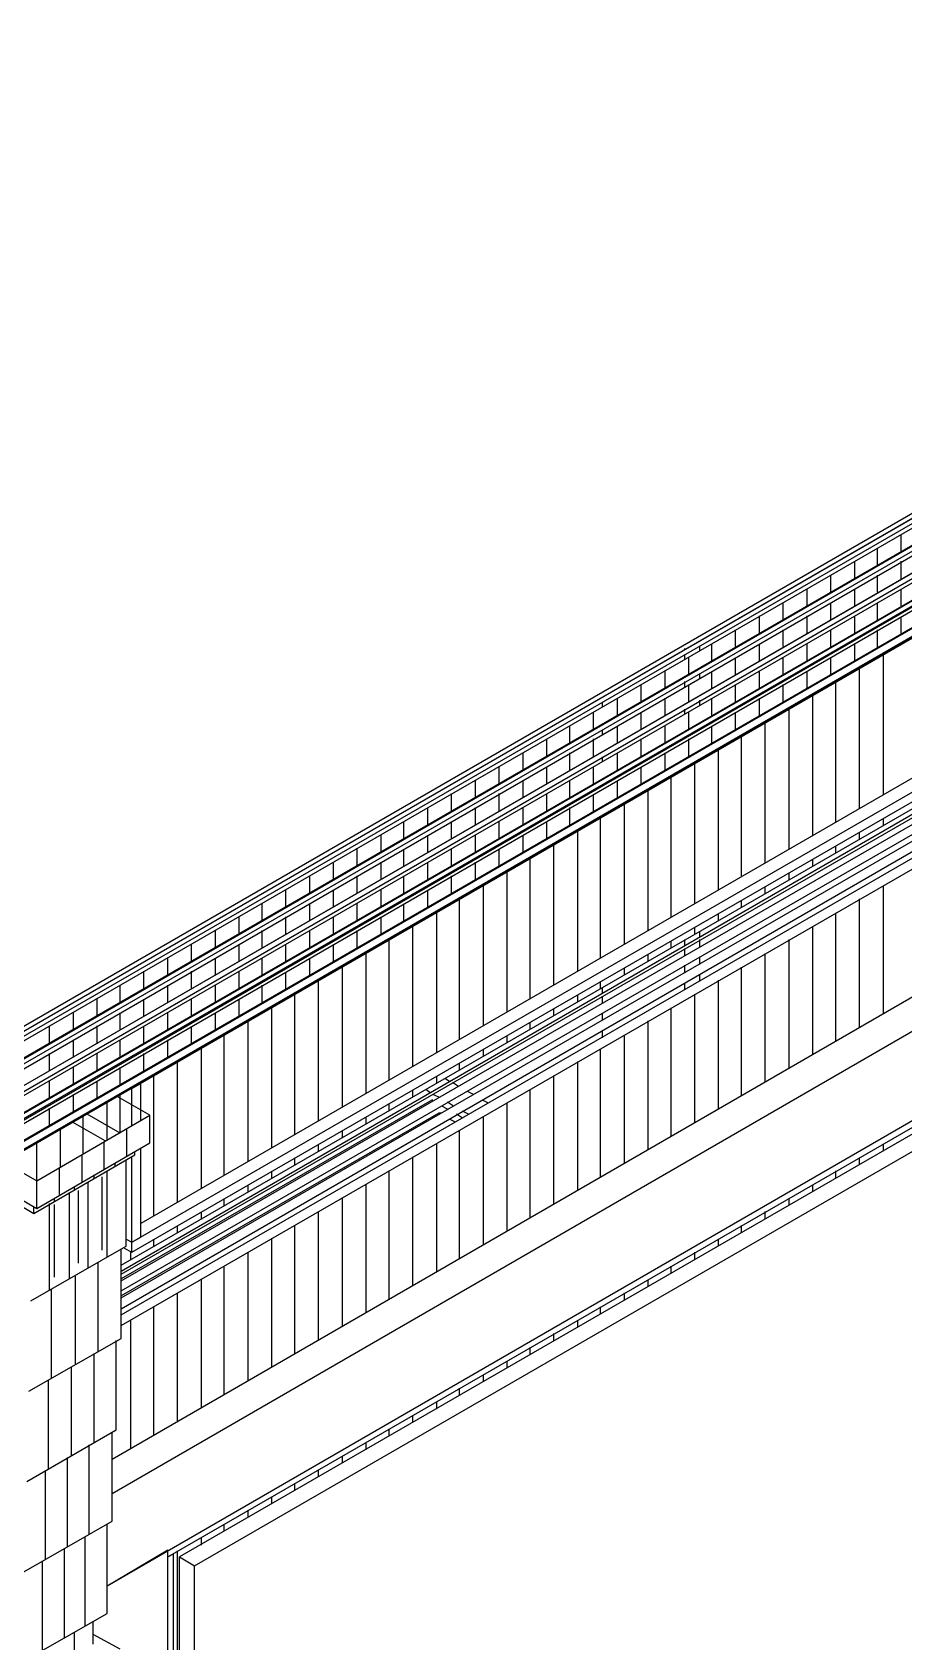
# Model space of a CAD drawing. Header units: inches. Extents: x 0.3 to 16.2, y 0.3 to 11.4.
# Drawn here: x 13.335 to 13.681, y 8.242 to 8.88 of the extents above; entities that cross this region are included whole.
import ezdxf

# ---------------------------------------------------------------- set-up
doc = ezdxf.new("R2010")
doc.units = ezdxf.units.IN
doc.header["$LTSCALE"] = 0.009843
doc.header["$MEASUREMENT"] = 0
doc.layers.add('GEOMETRY', color=7, linetype='Continuous')

msp = doc.modelspace()

# ---------------------------------------------------------------- linework, layer by layer
at = {"layer": 'GEOMETRY'}
for p, q in [((13.32323, 8.48071), (14.01457, 8.87992)), ((13.32323, 8.48071), (14.01457, 8.87992)), ((13.32323, 8.47874), (14.01457, 8.87795)), ((13.32323, 8.47874), (14.01496, 8.87795)), ((13.32323, 8.47874), (14.01496, 8.87795)), ((13.32323, 8.47677), (14.01496, 8.87598)), ((13.32323, 8.4748), (14.01811, 8.87598)), ((13.32323, 8.4748), (14.01811, 8.87598)), ((13.32323, 8.46811), (14.01811, 8.86929)), ((13.32323, 8.46772), (14.01496, 8.86732)), ((13.32323, 8.46772), (14.01496, 8.86732)), ((13.32323, 8.46772), (14.01496, 8.86732)), ((13.32323, 8.46575), (14.01496, 8.86496)), ((13.32323, 8.46378), (14.01811, 8.86496)), ((13.32323, 8.46378), (14.01811, 8.86496)), ((13.32323, 8.45709), (14.01811, 8.85827)), ((13.32323, 8.45709), (14.01496, 8.8563)), ((13.32323, 8.45709), (14.01496, 8.8563)), ((13.32323, 8.45709), (14.01496, 8.8563)), ((13.32323, 8.45472), (14.01496, 8.85433)), ((13.32323, 8.45315), (14.01811, 8.85433)), ((13.32323, 8.45315), (14.01811, 8.85433)), ((13.32323, 8.44646), (14.01811, 8.84724)), ((13.32323, 8.44606), (14.01496, 8.84528)), ((13.32323, 8.44606), (14.01496, 8.84528)), ((13.32323, 8.44606), (14.01496, 8.84528)), ((13.32323, 8.44409), (14.01496, 8.84331)), ((13.32323, 8.44213), (14.01811, 8.84331)), ((13.32323, 8.44213), (14.01811, 8.84331)), ((13.32323, 8.43543), (14.01811, 8.83661)), ((13.32323, 8.43504), (14.01496, 8.83465)), ((13.32323, 8.43189), (14.0122, 8.82992)), ((13.32283, 8.4311), (14.00669, 8.82598)), ((13.31969, 8.44409), (13.96535, 8.81693)), ((13.31969, 8.44409), (13.96535, 8.81693)), ((13.32087, 8.44213), (13.97795, 8.82165)), ((13.32087, 8.44213), (13.97795, 8.82165)), ((13.3748, 8.46102), (13.90551, 8.76732)), ((13.37047, 8.39094), (13.92126, 8.70866)), ((13.37047, 8.38858), (13.92126, 8.70669)), ((13.37047, 8.38858), (13.92126, 8.70669)), ((13.37047, 8.3874), (13.92126, 8.70512)), ((13.37047, 8.38465), (13.92244, 8.70315)), ((13.37047, 8.38465), (13.92244, 8.70315)), ((13.3748, 8.4), (13.90551, 8.7063)), ((13.3748, 8.4), (13.90551, 8.7063)), ((13.3748, 8.39606), (13.90551, 8.70236)), ((13.89724, 8.70709), (13.37835, 8.40748)), ((13.37047, 8.38071), (13.92598, 8.70118)), ((13.37047, 8.37795), (13.92835, 8.7)), ((13.37047, 8.37795), (13.92835, 8.7)), ((13.37047, 8.38071), (13.92165, 8.69882)), ((13.37047, 8.37362), (13.92165, 8.69213)), ((13.37047, 8.37362), (13.92165, 8.69213)), ((13.37047, 8.37126), (13.92165, 8.68937)), ((13.37047, 8.37126), (13.92165, 8.68937)), ((13.37047, 8.36693), (13.92165, 8.68504)), ((13.67992, 8.67402), (13.67992, 8.68071)), ((13.66142, 8.66299), (13.66142, 8.67008)), ((13.67047, 8.6685), (13.67047, 8.6752)), ((13.67992, 8.66299), (13.67992, 8.67008)), ((13.65197, 8.65787), (13.65197, 8.66457)), ((13.67047, 8.65787), (13.67047, 8.66457)), ((13.64252, 8.65236), (13.64252, 8.65906)), ((13.66142, 8.65236), (13.66142, 8.65906)), ((13.67992, 8.65236), (13.67992, 8.65906)), ((13.63307, 8.64685), (13.63307, 8.65354)), ((13.65197, 8.64685), (13.65197, 8.65354)), ((13.67047, 8.64685), (13.67047, 8.65354)), ((13.62362, 8.64134), (13.62362, 8.64843)), ((13.64252, 8.64134), (13.64252, 8.64843)), ((13.66142, 8.64134), (13.66142, 8.64803)), ((13.67992, 8.64134), (13.67992, 8.64803)), ((13.6, 8.63858), (13.6, 8.63858)), ((13.60472, 8.63071), (13.60472, 8.6374)), ((13.61417, 8.63622), (13.61417, 8.64291)), ((13.62362, 8.63071), (13.62362, 8.6374)), ((13.63307, 8.63622), (13.63307, 8.64291)), ((13.64252, 8.63071), (13.64252, 8.6374)), ((13.65197, 8.63583), (13.65197, 8.64291)), ((13.66142, 8.63071), (13.66142, 8.6374)), ((13.67047, 8.63583), (13.67047, 8.64291)), ((13.92205, 8.63465), (13.36693, 8.31378)), ((13.59409, 8.63504), (13.59409, 8.63543)), ((13.59409, 8.63504), (13.59409, 8.63543)), ((13.59409, 8.6311), (13.59409, 8.63307)), ((13.59409, 8.6311), (13.59409, 8.63307)), ((13.59567, 8.6252), (13.59567, 8.63189)), ((13.6, 8.63465), (13.6, 8.63661)), ((13.61417, 8.6252), (13.61417, 8.63189)), ((13.63307, 8.6252), (13.63307, 8.63189)), ((13.65197, 8.6252), (13.65197, 8.63189)), ((13.67283, 8.57756), (13.67283, 8.63307)), ((13.36693, 8.30039), (13.93583, 8.62913)), ((13.36693, 8.30039), (13.93583, 8.62913)), ((13.58622, 8.61969), (13.58622, 8.62677)), ((13.6, 8.62362), (13.6, 8.62559)), ((13.60472, 8.61969), (13.60472, 8.62638)), ((13.62362, 8.61969), (13.62362, 8.62638)), ((13.64252, 8.61969), (13.64252, 8.62638)), ((13.66339, 8.57205), (13.66339, 8.62756)), ((13.57677, 8.61417), (13.57677, 8.62126)), ((13.59409, 8.62047), (13.59409, 8.62244)), ((13.59409, 8.62047), (13.59409, 8.62244)), ((13.59567, 8.61417), (13.59567, 8.62126)), ((13.61417, 8.61417), (13.61417, 8.62126)), ((13.63307, 8.61417), (13.63307, 8.62126)), ((13.65394, 8.56654), (13.65394, 8.62244)), ((13.56142, 8.61614), (13.56142, 8.61614)), ((13.56142, 8.61614), (13.56142, 8.61614)), ((13.56142, 8.6122), (13.56142, 8.61417)), ((13.56142, 8.6122), (13.56142, 8.61417)), ((13.56732, 8.60906), (13.56732, 8.61575)), ((13.58622, 8.60906), (13.58622, 8.61575)), ((13.6, 8.61299), (13.6, 8.61496)), ((13.60472, 8.60906), (13.60472, 8.61575)), ((13.62362, 8.60906), (13.62362, 8.61575)), ((13.64488, 8.56142), (13.64488, 8.61693)), ((13.55787, 8.60354), (13.55787, 8.61024)), ((13.57677, 8.60354), (13.57677, 8.61024)), ((13.59409, 8.60945), (13.59409, 8.61142)), ((13.59409, 8.60945), (13.59409, 8.61142)), ((13.59567, 8.60354), (13.59567, 8.61024)), ((13.61417, 8.60354), (13.61417, 8.61024)), ((13.62598, 8.55039), (13.62598, 8.6063)), ((13.63543, 8.55591), (13.63543, 8.61142)), ((13.53937, 8.59252), (13.53937, 8.59961)), ((13.54843, 8.59803), (13.54843, 8.60472)), ((13.55787, 8.59252), (13.55787, 8.59961)), ((13.56142, 8.60118), (13.56142, 8.60315)), ((13.56142, 8.60118), (13.56142, 8.60315)), ((13.56732, 8.59803), (13.56732, 8.60472)), ((13.57677, 8.59252), (13.57677, 8.59961)), ((13.58622, 8.59803), (13.58622, 8.60472)), ((13.59567, 8.59252), (13.59567, 8.59961)), ((13.60472, 8.59803), (13.60472, 8.60472)), ((13.61654, 8.54528), (13.61654, 8.60079)), ((13.36496, 8.26378), (13.93583, 8.5937)), ((13.52992, 8.5874), (13.52992, 8.59409)), ((13.54843, 8.5874), (13.54843, 8.59409)), ((13.56732, 8.5874), (13.56732, 8.59409)), ((13.58622, 8.5874), (13.58622, 8.59409)), ((13.60748, 8.53976), (13.60748, 8.59528)), ((13.52047, 8.58189), (13.52047, 8.58858)), ((13.53937, 8.58189), (13.53937, 8.58858)), ((13.55787, 8.58189), (13.55787, 8.58858)), ((13.56142, 8.59055), (13.56142, 8.59252)), ((13.56142, 8.59055), (13.56142, 8.59252)), ((13.57677, 8.58189), (13.57677, 8.58858)), ((13.59803, 8.53425), (13.59803, 8.59016)), ((13.51102, 8.57638), (13.51102, 8.58307)), ((13.52992, 8.57638), (13.52992, 8.58307)), ((13.54843, 8.57638), (13.54843, 8.58307)), ((13.56732, 8.57638), (13.56732, 8.58307)), ((13.58858, 8.52913), (13.58858, 8.58465)), ((13.50157, 8.57087), (13.50157, 8.57795)), ((13.52047, 8.57087), (13.52047, 8.57795)), ((13.53937, 8.57087), (13.53937, 8.57756)), ((13.55787, 8.57087), (13.55787, 8.57756)), ((13.57008, 8.51811), (13.57008, 8.57402)), ((13.57953, 8.52362), (13.57953, 8.57913)), ((13.38898, 8.2752), (13.90197, 8.57126)), ((13.49213, 8.56575), (13.49213, 8.57244)), ((13.51102, 8.56575), (13.51102, 8.57244)), ((13.52992, 8.56535), (13.52992, 8.57244)), ((13.54843, 8.56535), (13.54843, 8.57244)), ((13.56063, 8.51299), (13.56063, 8.5685)), ((13.67283, 8.56535), (13.67283, 8.56811)), ((13.47362, 8.55472), (13.47362, 8.56142)), ((13.48268, 8.56024), (13.48268, 8.56693)), ((13.49213, 8.55472), (13.49213, 8.56142)), ((13.50157, 8.56024), (13.50157, 8.56693)), ((13.51102, 8.55472), (13.51102, 8.56142)), ((13.52047, 8.56024), (13.52047, 8.56693)), ((13.52992, 8.55472), (13.52992, 8.56142)), ((13.53937, 8.56024), (13.53937, 8.56693)), ((13.55157, 8.50748), (13.55157, 8.56299)), ((13.66339, 8.55984), (13.66339, 8.5626)), ((13.46417, 8.54921), (13.46417, 8.5563)), ((13.48268, 8.54921), (13.48268, 8.55591)), ((13.50157, 8.54921), (13.50157, 8.55591)), ((13.52047, 8.54921), (13.52047, 8.55591)), ((13.54213, 8.50197), (13.54213, 8.55787)), ((13.65394, 8.55433), (13.65394, 8.55709)), ((13.87717, 8.55433), (13.3937, 8.2752)), ((13.39961, 8.27165), (13.88307, 8.55079)), ((13.39961, 8.27165), (13.88307, 8.55079)), ((13.45472, 8.54409), (13.45472, 8.55079)), ((13.47362, 8.5437), (13.47362, 8.55079)), ((13.49213, 8.5437), (13.49213, 8.55079)), ((13.51102, 8.5437), (13.51102, 8.55079)), ((13.53268, 8.49685), (13.53268, 8.55236)), ((13.64488, 8.54921), (13.64488, 8.55197)), ((13.44528, 8.53858), (13.44528, 8.54528)), ((13.46417, 8.53858), (13.46417, 8.54528)), ((13.48268, 8.53858), (13.48268, 8.54528)), ((13.50157, 8.53858), (13.50157, 8.54528)), ((13.51417, 8.48583), (13.51417, 8.54173)), ((13.52362, 8.49134), (13.52362, 8.54685)), ((13.63543, 8.5437), (13.63543, 8.54646)), ((13.43583, 8.53307), (13.43583, 8.53976)), ((13.45472, 8.53307), (13.45472, 8.53976)), ((13.47362, 8.53307), (13.47362, 8.53976)), ((13.49213, 8.53307), (13.49213, 8.53976)), ((13.50472, 8.48071), (13.50472, 8.53622)), ((13.61654, 8.53307), (13.61654, 8.53543)), ((13.62598, 8.53819), (13.62598, 8.54094)), ((13.66339, 8.48504), (13.66339, 8.53622)), ((13.67283, 8.49055), (13.67283, 8.54134)), ((13.41732, 8.52205), (13.41732, 8.52913)), ((13.42638, 8.52756), (13.42638, 8.53425)), ((13.43583, 8.52205), (13.43583, 8.52913)), ((13.44528, 8.52756), (13.44528, 8.53425)), ((13.45472, 8.52205), (13.45472, 8.52913)), ((13.46417, 8.52756), (13.46417, 8.53425)), ((13.47362, 8.52205), (13.47362, 8.52913)), ((13.48268, 8.52756), (13.48268, 8.53425)), ((13.49567, 8.4752), (13.49567, 8.53071)), ((13.60748, 8.52756), (13.60748, 8.53031)), ((13.65394, 8.47992), (13.65394, 8.53071)), ((13.40787, 8.51693), (13.40787, 8.52362)), ((13.42638, 8.51693), (13.42638, 8.52362)), ((13.44528, 8.51693), (13.44528, 8.52362)), ((13.46417, 8.51693), (13.46417, 8.52362)), ((13.48622, 8.46969), (13.48622, 8.52559)), ((13.59803, 8.52205), (13.59803, 8.5248)), ((13.6, 8.52126), (13.6, 8.52323)), ((13.64488, 8.47441), (13.64488, 8.5252)), ((13.39843, 8.51142), (13.39843, 8.51811)), ((13.41732, 8.51142), (13.41732, 8.51811)), ((13.43583, 8.51142), (13.43583, 8.51811)), ((13.45472, 8.51142), (13.45472, 8.51811)), ((13.47677, 8.46457), (13.47677, 8.52008)), ((13.58858, 8.51693), (13.58858, 8.51929)), ((13.59409, 8.51772), (13.59409, 8.52008)), ((13.59409, 8.51772), (13.59409, 8.52008)), ((13.59409, 8.51378), (13.59409, 8.51654)), ((13.59409, 8.51378), (13.59409, 8.51654)), ((13.6, 8.51732), (13.6, 8.52008)), ((13.63543, 8.4689), (13.63543, 8.52008)), ((13.38898, 8.50591), (13.38898, 8.5126)), ((13.40787, 8.50591), (13.40787, 8.5126)), ((13.42638, 8.50591), (13.42638, 8.5126)), ((13.44528, 8.50591), (13.44528, 8.5126)), ((13.46772, 8.45906), (13.46772, 8.51457)), ((13.57953, 8.51142), (13.57953, 8.51417)), ((13.59409, 8.50709), (13.59409, 8.50984)), ((13.59409, 8.50709), (13.59409, 8.50984)), ((13.6, 8.51024), (13.6, 8.51299)), ((13.62598, 8.46378), (13.62598, 8.51457)), ((13.37953, 8.50039), (13.37953, 8.50748)), ((13.39843, 8.50039), (13.39843, 8.50748)), ((13.41732, 8.50039), (13.41732, 8.50748)), ((13.43583, 8.50039), (13.43583, 8.50709)), ((13.44882, 8.44803), (13.44882, 8.50394)), ((13.45827, 8.45354), (13.45827, 8.50945)), ((13.57008, 8.50591), (13.57008, 8.50866)), ((13.6, 8.50354), (13.6, 8.5063)), ((13.60748, 8.45276), (13.60748, 8.50394)), ((13.61654, 8.45827), (13.61654, 8.50906)), ((13.37008, 8.49528), (13.37008, 8.50197)), ((13.38898, 8.49528), (13.38898, 8.50197)), ((13.40787, 8.49528), (13.40787, 8.50197)), ((13.42638, 8.49488), (13.42638, 8.50197)), ((13.43937, 8.44291), (13.43937, 8.49843)), ((13.55157, 8.49528), (13.55157, 8.49803)), ((13.56063, 8.50079), (13.56063, 8.50315)), ((13.56142, 8.49882), (13.56142, 8.50079)), ((13.56142, 8.49882), (13.56142, 8.50079)), ((13.56142, 8.49488), (13.56142, 8.49764)), ((13.56142, 8.49488), (13.56142, 8.49764)), ((13.59409, 8.50039), (13.59409, 8.50276)), ((13.59409, 8.50039), (13.59409, 8.50276)), ((13.59803, 8.44764), (13.59803, 8.49843)), ((13.35157, 8.48425), (13.35157, 8.49094)), ((13.36102, 8.48976), (13.36102, 8.49646)), ((13.37008, 8.48425), (13.37008, 8.49094)), ((13.37953, 8.48976), (13.37953, 8.49646)), ((13.38898, 8.48425), (13.38898, 8.49094)), ((13.39843, 8.48976), (13.39843, 8.49646)), ((13.40787, 8.48425), (13.40787, 8.49094)), ((13.41732, 8.48976), (13.41732, 8.49646)), ((13.43031, 8.4374), (13.43031, 8.49331)), ((13.54213, 8.48976), (13.54213, 8.49252)), ((13.56142, 8.48819), (13.56142, 8.49055)), ((13.56142, 8.48819), (13.56142, 8.49055)), ((13.58858, 8.44213), (13.58858, 8.49291)), ((13.34213, 8.47874), (13.34213, 8.48583)), ((13.36102, 8.47874), (13.36102, 8.48583)), ((13.37953, 8.47874), (13.37953, 8.48543)), ((13.39843, 8.47874), (13.39843, 8.48543)), ((13.42087, 8.43189), (13.42087, 8.4878)), ((13.53268, 8.48465), (13.53268, 8.48701)), ((13.57953, 8.43661), (13.57953, 8.4878)), ((13.35157, 8.47323), (13.35157, 8.48031)), ((13.37008, 8.47323), (13.37008, 8.48031)), ((13.38898, 8.47323), (13.38898, 8.48031)), ((13.41142, 8.42677), (13.41142, 8.48228)), ((13.52362, 8.47913), (13.52362, 8.48189)), ((13.56142, 8.4811), (13.56142, 8.48386)), ((13.56142, 8.4811), (13.56142, 8.48386)), ((13.57008, 8.4315), (13.57008, 8.48228)), ((13.34213, 8.46811), (13.34213, 8.4748)), ((13.36102, 8.46811), (13.36102, 8.4748)), ((13.37953, 8.46811), (13.37953, 8.4748)), ((13.39291, 8.41575), (13.39291, 8.47165)), ((13.40236, 8.42126), (13.40236, 8.47677)), ((13.51417, 8.47362), (13.51417, 8.47638)), ((13.55157, 8.42047), (13.55157, 8.47165)), ((13.56063, 8.42598), (13.56063, 8.47677)), ((13.35157, 8.4626), (13.35157, 8.46929)), ((13.37008, 8.4626), (13.37008, 8.46929)), ((13.38346, 8.41063), (13.38346, 8.46614)), ((13.49567, 8.46299), (13.49567, 8.46575)), ((13.50472, 8.46811), (13.50472, 8.47087)), ((13.54213, 8.41535), (13.54213, 8.46614)), ((13.34213, 8.45709), (13.34213, 8.46378)), ((13.35157, 8.45157), (13.35157, 8.45866)), ((13.36102, 8.45709), (13.36102, 8.46378)), ((13.3748, 8.46102), (13.37835, 8.46299)), ((13.3748, 8.46102), (13.37835, 8.46299)), ((13.3748, 8.44606), (13.3748, 8.46102)), ((13.37835, 8.44803), (13.37835, 8.46299)), ((13.48622, 8.45748), (13.48622, 8.46024)), ((13.49291, 8.45945), (13.49134, 8.46063)), ((13.49646, 8.45748), (13.49409, 8.45866)), ((13.50079, 8.46378), (13.49882, 8.46496)), ((13.50433, 8.46181), (13.50197, 8.46339)), ((13.51024, 8.45866), (13.50787, 8.45984)), ((13.53268, 8.40984), (13.53268, 8.46063)), ((13.34213, 8.44646), (13.34213, 8.45315)), ((13.36496, 8.44055), (13.36496, 8.45551)), ((13.38189, 8.45039), (13.3689, 8.45787)), ((13.37008, 8.44331), (13.37008, 8.45827)), ((13.4937, 8.4563), (13.37047, 8.38543)), ((13.47677, 8.45197), (13.47677, 8.45472)), ((13.49409, 8.4563), (13.4937, 8.4563)), ((13.5, 8.45276), (13.49764, 8.45394)), ((13.50236, 8.45394), (13.5, 8.45551)), ((13.51614, 8.45512), (13.51378, 8.4563)), ((13.52362, 8.40433), (13.52362, 8.45512)), ((13.33701, 8.42441), (13.38189, 8.45039)), ((13.33701, 8.42441), (13.38189, 8.45039)), ((13.36417, 8.44016), (13.35118, 8.44764)), ((13.35551, 8.43504), (13.35551, 8.45)), ((13.37008, 8.44331), (13.35709, 8.45079)), ((13.49646, 8.45118), (13.37047, 8.37874)), ((13.38189, 8.43937), (13.38189, 8.45039)), ((13.46772, 8.44685), (13.46772, 8.44961)), ((13.49724, 8.45118), (13.49646, 8.45118)), ((13.50315, 8.44764), (13.50079, 8.44882)), ((13.50591, 8.44921), (13.50354, 8.45079)), ((13.50827, 8.45079), (13.50591, 8.45197)), ((13.51417, 8.39921), (13.51417, 8.45)), ((13.34646, 8.42992), (13.34646, 8.44449)), ((13.36378, 8.42913), (13.36378, 8.43976)), ((13.37283, 8.43425), (13.37283, 8.44488)), ((13.45827, 8.44134), (13.45827, 8.44409)), ((13.50472, 8.3937), (13.50472, 8.44449)), ((13.33583, 8.41142), (13.37598, 8.43465)), ((13.33701, 8.41339), (13.38189, 8.43937)), ((13.33701, 8.41772), (13.33701, 8.43937)), ((13.35512, 8.42402), (13.35512, 8.43465)), ((13.3748, 8.4), (13.3748, 8.43386)), ((13.37598, 8.43465), (13.37598, 8.43583)), ((13.37835, 8.40197), (13.37835, 8.4374)), ((13.43937, 8.43071), (13.43937, 8.43346)), ((13.44882, 8.43583), (13.44882, 8.43858)), ((13.48622, 8.38268), (13.48622, 8.43386)), ((13.49567, 8.38819), (13.49567, 8.43898)), ((13.66339, 8.43071), (13.66339, 8.43346)), ((13.67283, 8.43622), (13.67283, 8.43898)), ((13.3122, 8.42795), (13.33701, 8.41339)), ((13.32402, 8.43189), (13.33701, 8.42441)), ((13.32402, 8.43189), (13.33701, 8.42441)), ((13.34606, 8.4189), (13.34606, 8.42953)), ((13.35984, 8.4252), (13.35984, 8.42677)), ((13.36496, 8.39409), (13.36496, 8.42835)), ((13.36811, 8.42992), (13.36811, 8.4315)), ((13.37244, 8.39843), (13.37244, 8.43268)), ((13.43031, 8.4252), (13.43031, 8.42795)), ((13.47677, 8.37756), (13.47677, 8.42835)), ((13.65394, 8.42559), (13.65394, 8.42835)), ((13.31142, 8.42598), (13.33583, 8.41142)), ((13.33701, 8.41339), (13.33701, 8.42441)), ((13.35197, 8.42087), (13.35197, 8.42205)), ((13.35354, 8.39173), (13.35354, 8.42047)), ((13.35748, 8.38976), (13.35748, 8.42402)), ((13.36299, 8.39685), (13.36299, 8.42598)), ((13.42087, 8.41969), (13.42087, 8.42244)), ((13.46772, 8.37205), (13.46772, 8.42283)), ((13.64488, 8.42008), (13.64488, 8.42283)), ((13.33583, 8.41142), (13.33583, 8.41417)), ((13.34213, 8.3811), (13.34213, 8.41535)), ((13.34409, 8.41614), (13.34409, 8.41732)), ((13.34409, 8.38622), (13.34409, 8.41496)), ((13.35, 8.38543), (13.35, 8.41969)), ((13.41142, 8.41457), (13.41142, 8.41732)), ((13.45827, 8.36654), (13.45827, 8.41772)), ((13.63543, 8.41457), (13.63543, 8.41732)), ((13.40236, 8.40906), (13.40236, 8.41181)), ((13.44882, 8.36142), (13.44882, 8.4122)), ((13.62598, 8.40945), (13.62598, 8.4122)), ((13.37244, 8.40118), (13.3748, 8.4)), ((13.37244, 8.40118), (13.3748, 8.4)), ((13.37244, 8.40118), (13.3748, 8.4)), ((13.3748, 8.4), (13.37835, 8.40197)), ((13.38346, 8.39843), (13.38346, 8.40118)), ((13.39291, 8.40354), (13.39291, 8.4063)), ((13.43031, 8.35039), (13.43031, 8.40157)), ((13.43937, 8.35591), (13.43937, 8.40669)), ((13.60748, 8.39843), (13.60748, 8.40118)), ((13.61654, 8.40394), (13.61654, 8.40669)), ((13.33465, 8.37677), (13.37244, 8.39843)), ((13.37047, 8.36181), (13.37047, 8.39724)), ((13.37165, 8.39764), (13.3748, 8.39606)), ((13.37441, 8.39291), (13.37441, 8.39606)), ((13.3748, 8.39606), (13.3748, 8.4)), ((13.42087, 8.34528), (13.42087, 8.39606)), ((13.59803, 8.39331), (13.59803, 8.39606)), ((13.36142, 8.35669), (13.36142, 8.39213)), ((13.36142, 8.36063), (13.36142, 8.38937)), ((13.41142, 8.33976), (13.41142, 8.39055)), ((13.58858, 8.3878), (13.58858, 8.39055)), ((13.35236, 8.35157), (13.35236, 8.38661)), ((13.35236, 8.35551), (13.35236, 8.38425)), ((13.40236, 8.33425), (13.40236, 8.38543)), ((13.57953, 8.38228), (13.57953, 8.38504)), ((13.34291, 8.34606), (13.34291, 8.3815)), ((13.34291, 8.35), (13.34291, 8.37913)), ((13.39291, 8.32913), (13.39291, 8.37992)), ((13.57008, 8.37717), (13.57008, 8.37992)), ((13.37441, 8.31811), (13.37441, 8.36929)), ((13.38346, 8.32362), (13.38346, 8.37441)), ((13.56063, 8.37165), (13.56063, 8.37441)), ((13.54213, 8.36102), (13.54213, 8.36378)), ((13.55157, 8.36614), (13.55157, 8.3689)), ((13.33386, 8.34094), (13.37047, 8.36181)), ((13.3685, 8.32559), (13.3685, 8.36102)), ((13.53268, 8.35551), (13.53268, 8.35827)), ((13.35079, 8.31535), (13.35079, 8.35039)), ((13.35984, 8.32047), (13.35984, 8.35591)), ((13.35984, 8.32441), (13.35984, 8.35315)), ((13.52362, 8.35), (13.52362, 8.35276)), ((13.34173, 8.31024), (13.34173, 8.34528)), ((13.35079, 8.31929), (13.35079, 8.34803)), ((13.51417, 8.34488), (13.51417, 8.34724)), ((13.34173, 8.31417), (13.34173, 8.34291)), ((13.50472, 8.33937), (13.50472, 8.34213)), ((13.48622, 8.32874), (13.48622, 8.3311)), ((13.49567, 8.33386), (13.49567, 8.33661)), ((13.33307, 8.30512), (13.3685, 8.32559)), ((13.47677, 8.32323), (13.47677, 8.32598)), ((13.35787, 8.28425), (13.35787, 8.31969)), ((13.36693, 8.28937), (13.36693, 8.32441)), ((13.46772, 8.31772), (13.46772, 8.32047)), ((13.34921, 8.27913), (13.34921, 8.31457)), ((13.34921, 8.28307), (13.34921, 8.3122)), ((13.35787, 8.28819), (13.35787, 8.31693)), ((13.45827, 8.3126), (13.45827, 8.31496)), ((13.34055, 8.27402), (13.34055, 8.30945)), ((13.34055, 8.27835), (13.34055, 8.30709)), ((13.44882, 8.30709), (13.44882, 8.30984)), ((13.43937, 8.30157), (13.43937, 8.30433)), ((13.42087, 8.29094), (13.42087, 8.2937)), ((13.43031, 8.29646), (13.43031, 8.29882)), ((13.33189, 8.26929), (13.36693, 8.28937)), ((13.36496, 8.25276), (13.36496, 8.28819)), ((13.41142, 8.28543), (13.41142, 8.28819)), ((13.3563, 8.24803), (13.3563, 8.28307)), ((13.3563, 8.25197), (13.3563, 8.28071)), ((13.40236, 8.27992), (13.40236, 8.28268)), ((13.33937, 8.23819), (13.33937, 8.27362)), ((13.34803, 8.24291), (13.34803, 8.27835)), ((13.34803, 8.24724), (13.34803, 8.27598)), ((13.36496, 8.26378), (13.38898, 8.27795)), ((13.36496, 8.26378), (13.38898, 8.27795)), ((13.38898, 7.72402), (13.38898, 8.27795)), ((13.38898, 8.2752), (13.39134, 8.27638)), ((13.38898, 8.2752), (13.39134, 8.27638)), ((13.39134, 7.73622), (13.39134, 8.27638)), ((13.39291, 7.74646), (13.39291, 8.27756)), ((13.3937, 8.2752), (13.39961, 8.27165)), ((13.3937, 8.2752), (13.39961, 8.27165)), ((13.3937, 7.75906), (13.3937, 8.2752)), ((13.33937, 8.24213), (13.33937, 8.27087)), ((13.39961, 7.75591), (13.39961, 8.27165)), ((13.3311, 8.23346), (13.36496, 8.25276)), ((13.35945, 8.24055), (13.35945, 8.24961)), ((13.35197, 8.23622), (13.35197, 8.24528)), ((13.37008, 8.23858), (13.35945, 8.24449))]:
    msp.add_line(p, q, dxfattribs=at)

doc.saveas('drawing.dxf')
